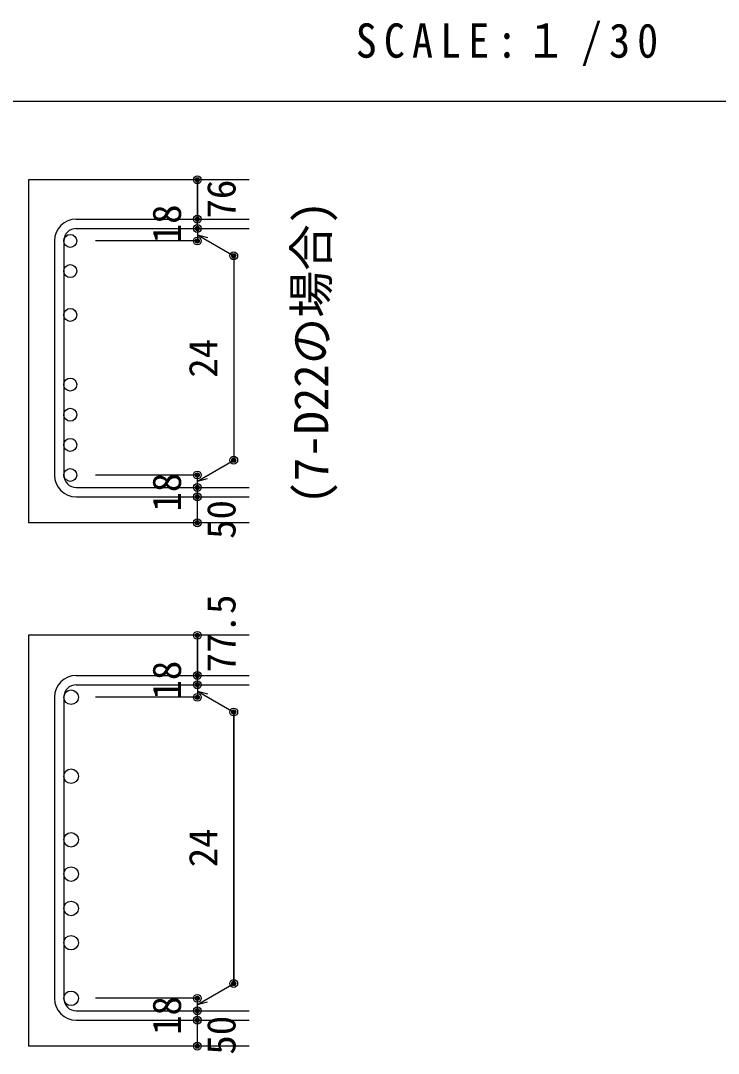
# Model space of a CAD drawing. Units: millimetres at full size, sheet at 1:30; details may follow other scales. Extents: x -5973 to 5954, y -4195 to 4201.
# Drawn here: x 2277 to 3620, y -2054 to -67 of the extents above; entities that cross this region are included whole.
import ezdxf
from ezdxf.enums import TextEntityAlignment as Align

# ---------------------------------------------------------------- set-up
doc = ezdxf.new("R2010")
doc.units = ezdxf.units.MM
doc.header["$LTSCALE"] = 30
doc.header["$PDMODE"] = 32
doc.header["$PDSIZE"] = 15
for name, color, linetype in [('0-1_躯体線', 2, 'Continuous'), ('0-5_基礎梁筋', 7, 'Continuous'), ('0-6_スタラップ筋', 7, 'Continuous'), ('0-7_文字', 4, 'Continuous'), ('0-D_寸法', 4, 'Continuous'), ('6-7_文字', 7, 'Continuous'), ('F-0_枠', 6, 'Continuous')]:
    doc.layers.add(name, color=color, linetype=linetype)
doc.styles.add('ＭＳ ゴシック', font='')
doc.styles.get('ＭＳ ゴシック').set_extended_font_data('MS Gothic')

msp = doc.modelspace()

# ---------------------------------------------------------------- linework, layer by layer
at = {"layer": '0-1_躯体線'}
for p, q in [((2717.44, -373.44), (2292.44, -373.44)), ((2292.44, -373.44), (2292.44, -1033.44)), ((2717.44, -1033.44), (2292.44, -1033.44)), ((2717.44, -1249.89), (2292.44, -1249.89)), ((2292.44, -1249.89), (2292.44, -2040.39)), ((2717.44, -2040.39), (2292.44, -2040.39))]:
    msp.add_line(p, q, dxfattribs=at)
at = {"layer": '0-5_基礎梁筋', "color": 3}
for centre, radius in [((2372.94, -491.13), 12.5), ((2372.94, -549.13), 12.5), ((2372.94, -633.44), 12.5), ((2372.94, -767.44), 12.5), ((2372.94, -825.44), 12.5), ((2372.94, -883.44), 12.5), ((2372.94, -941.44), 12.5), ((2374.44, -1369.09), 14), ((2374.44, -1521.09), 14), ((2374.44, -1643.39), 14), ((2374.44, -1709.39), 14), ((2374.44, -1775.39), 14), ((2374.44, -1841.39), 14), ((2374.44, -1948.39), 14)]:
    msp.add_circle(centre, radius, dxfattribs=at)
at = {"layer": '0-6_スタラップ筋'}
for p, q in [((2384.44, -449.13), (2717.44, -449.13)), ((2384.44, -467.13), (2717.44, -467.13)), ((2342.44, -491.13), (2342.44, -941.44)), ((2360.44, -491.13), (2360.44, -941.44)), ((2384.44, -965.44), (2717.44, -965.44)), ((2384.44, -983.44), (2717.44, -983.44)), ((2384.44, -1327.09), (2717.44, -1327.09)), ((2384.44, -1345.09), (2717.44, -1345.09)), ((2342.44, -1369.09), (2342.44, -1948.39)), ((2360.44, -1369.09), (2360.44, -1948.39)), ((2384.44, -1972.39), (2717.44, -1972.39)), ((2384.44, -1990.39), (2717.44, -1990.39))]:
    msp.add_line(p, q, dxfattribs=at)
for centre, radius, start, end in [((2384.44, -491.13), 42, 90, 180), ((2384.44, -491.13), 24, 90, 180), ((2384.44, -941.44), 42, 180, 270), ((2384.44, -941.44), 24, 180, 270), ((2384.44, -1369.09), 42, 90, 180), ((2384.44, -1369.09), 24, 90, 180), ((2384.44, -1948.39), 42, 180, 270), ((2384.44, -1948.39), 24, 180, 270)]:
    msp.add_arc(centre, radius, start, end, dxfattribs=at)
at = {"layer": '0-D_寸法'}
for p, q in [((2617.44, -449.13), (2617.44, -373.44)), ((2617.44, -373.44), (2617.44, -449.13)), ((2617.44, -467.13), (2617.44, -449.13)), ((2617.44, -467.13), (2617.44, -491.13)), ((2617.44, -491.13), (2421.35, -491.13)), ((2617.44, -479.13), (2687.5, -519.58)), ((2617.44, -479.13), (2636.76, -484.31)), ((2687.5, -519.58), (2687.5, -912.99)), ((2617.44, -953.44), (2687.5, -912.99)), ((2617.44, -941.44), (2421.35, -941.44)), ((2617.44, -965.44), (2617.44, -941.44)), ((2617.44, -953.44), (2636.76, -948.26)), ((2617.44, -983.44), (2617.44, -965.44)), ((2617.44, -1033.44), (2617.44, -983.44)), ((2617.44, -1327.09), (2617.44, -1249.89)), ((2617.44, -1249.89), (2617.44, -1327.09)), ((2617.44, -1345.09), (2617.44, -1327.09)), ((2617.44, -1345.09), (2617.44, -1369.09)), ((2617.44, -1369.09), (2421.35, -1369.09)), ((2617.44, -1357.09), (2687.5, -1397.54)), ((2617.44, -1357.09), (2636.76, -1362.27)), ((2687.5, -1397.54), (2687.5, -1919.95)), ((2687.5, -1919.95), (2687.5, -1397.54)), ((2617.44, -1960.39), (2687.5, -1919.95)), ((2617.44, -1948.39), (2421.35, -1948.39)), ((2617.44, -1972.39), (2617.44, -1948.39)), ((2617.44, -1960.39), (2636.76, -1955.22)), ((2617.44, -1990.39), (2617.44, -1972.39)), ((2617.44, -2040.39), (2617.44, -1990.39))]:
    msp.add_line(p, q, dxfattribs=at)
for centre, radius in [((2617.44, -373.44), 4), ((2617.44, -373.44), 3.6), ((2617.44, -373.44), 3.2), ((2617.44, -373.44), 2.8), ((2617.44, -373.44), 2.4), ((2617.44, -373.44), 2), ((2617.44, -373.44), 1.6), ((2617.44, -373.44), 1.2), ((2617.44, -373.44), 0.8), ((2617.44, -373.44), 0.4), ((2617.44, -449.13), 4), ((2617.44, -449.13), 3.6), ((2617.44, -449.13), 3.2), ((2617.44, -449.13), 2.8), ((2617.44, -449.13), 2.4), ((2617.44, -449.13), 2), ((2617.44, -449.13), 1.6), ((2617.44, -449.13), 1.2), ((2617.44, -449.13), 0.8), ((2617.44, -449.13), 0.4), ((2617.44, -467.13), 4), ((2617.44, -467.13), 3.6), ((2617.44, -467.13), 3.2), ((2617.44, -467.13), 2.8), ((2617.44, -467.13), 2.4), ((2617.44, -467.13), 2), ((2617.44, -467.13), 1.6), ((2617.44, -467.13), 1.2), ((2617.44, -467.13), 0.8), ((2617.44, -467.13), 0.4), ((2617.44, -491.13), 4), ((2617.44, -491.13), 3.6), ((2617.44, -491.13), 3.2), ((2617.44, -491.13), 2.8), ((2617.44, -491.13), 2.4), ((2617.44, -491.13), 2), ((2617.44, -491.13), 1.6), ((2617.44, -491.13), 1.2), ((2617.44, -491.13), 0.8), ((2617.44, -491.13), 0.4), ((2687.5, -519.58), 4), ((2687.5, -519.58), 3.6), ((2687.5, -519.58), 3.2), ((2687.5, -519.58), 2.8), ((2687.5, -519.58), 2.4), ((2687.5, -519.58), 2), ((2687.5, -519.58), 1.6), ((2687.5, -519.58), 1.2), ((2687.5, -519.58), 0.8), ((2687.5, -519.58), 0.4), ((2687.5, -912.99), 4), ((2687.5, -912.99), 3.6), ((2687.5, -912.99), 3.2), ((2687.5, -912.99), 2.8), ((2687.5, -912.99), 2.4), ((2687.5, -912.99), 2), ((2687.5, -912.99), 1.6), ((2687.5, -912.99), 1.2), ((2687.5, -912.99), 0.8), ((2687.5, -912.99), 0.4), ((2617.44, -941.44), 4), ((2617.44, -941.44), 3.6), ((2617.44, -941.44), 3.2), ((2617.44, -941.44), 2.8), ((2617.44, -941.44), 2.4), ((2617.44, -941.44), 2), ((2617.44, -941.44), 1.6), ((2617.44, -941.44), 1.2), ((2617.44, -941.44), 0.8), ((2617.44, -941.44), 0.4), ((2617.44, -965.44), 4), ((2617.44, -965.44), 3.6), ((2617.44, -965.44), 3.2), ((2617.44, -965.44), 2.8), ((2617.44, -965.44), 2.4), ((2617.44, -965.44), 2), ((2617.44, -965.44), 1.6), ((2617.44, -965.44), 1.2), ((2617.44, -965.44), 0.8), ((2617.44, -965.44), 0.4), ((2617.44, -983.44), 4), ((2617.44, -983.44), 3.6), ((2617.44, -983.44), 3.2), ((2617.44, -983.44), 2.8), ((2617.44, -983.44), 2.4), ((2617.44, -983.44), 2), ((2617.44, -983.44), 1.6), ((2617.44, -983.44), 1.2), ((2617.44, -983.44), 0.8), ((2617.44, -983.44), 0.4), ((2617.44, -1033.44), 4), ((2617.44, -1033.44), 3.6), ((2617.44, -1033.44), 3.2), ((2617.44, -1033.44), 2.8), ((2617.44, -1033.44), 2.4), ((2617.44, -1033.44), 2), ((2617.44, -1033.44), 1.6), ((2617.44, -1033.44), 1.2), ((2617.44, -1033.44), 0.8), ((2617.44, -1033.44), 0.4), ((2617.44, -1249.89), 4), ((2617.44, -1249.89), 3.6), ((2617.44, -1249.89), 3.2), ((2617.44, -1249.89), 2.8), ((2617.44, -1249.89), 2.4), ((2617.44, -1249.89), 2), ((2617.44, -1249.89), 1.6), ((2617.44, -1249.89), 1.2), ((2617.44, -1249.89), 0.8), ((2617.44, -1249.89), 0.4), ((2617.44, -1327.09), 4), ((2617.44, -1327.09), 3.6), ((2617.44, -1327.09), 3.2), ((2617.44, -1327.09), 2.8), ((2617.44, -1327.09), 2.4), ((2617.44, -1327.09), 2), ((2617.44, -1327.09), 1.6), ((2617.44, -1327.09), 1.2), ((2617.44, -1327.09), 0.8), ((2617.44, -1327.09), 0.4), ((2617.44, -1345.09), 4), ((2617.44, -1345.09), 3.6), ((2617.44, -1345.09), 3.2), ((2617.44, -1345.09), 2.8), ((2617.44, -1345.09), 2.4), ((2617.44, -1345.09), 2), ((2617.44, -1345.09), 1.6), ((2617.44, -1345.09), 1.2), ((2617.44, -1345.09), 0.8), ((2617.44, -1345.09), 0.4), ((2617.44, -1369.09), 4), ((2617.44, -1369.09), 3.6), ((2617.44, -1369.09), 3.2), ((2617.44, -1369.09), 2.8), ((2617.44, -1369.09), 2.4), ((2617.44, -1369.09), 2), ((2617.44, -1369.09), 1.6), ((2617.44, -1369.09), 1.2), ((2617.44, -1369.09), 0.8), ((2617.44, -1369.09), 0.4), ((2687.5, -1397.54), 4), ((2687.5, -1397.54), 3.6), ((2687.5, -1397.54), 3.2), ((2687.5, -1397.54), 2.8), ((2687.5, -1397.54), 2.4), ((2687.5, -1397.54), 2), ((2687.5, -1397.54), 1.6), ((2687.5, -1397.54), 1.2), ((2687.5, -1397.54), 0.8), ((2687.5, -1397.54), 0.4), ((2687.5, -1919.95), 4), ((2687.5, -1919.95), 3.6), ((2687.5, -1919.95), 3.2), ((2687.5, -1919.95), 2.8), ((2687.5, -1919.95), 2.4), ((2687.5, -1919.95), 2), ((2687.5, -1919.95), 1.6), ((2687.5, -1919.95), 1.2), ((2687.5, -1919.95), 0.8), ((2687.5, -1919.95), 0.4), ((2617.44, -1948.39), 4), ((2617.44, -1948.39), 3.6), ((2617.44, -1948.39), 3.2), ((2617.44, -1948.39), 2.8), ((2617.44, -1948.39), 2.4), ((2617.44, -1948.39), 2), ((2617.44, -1948.39), 1.6), ((2617.44, -1948.39), 1.2), ((2617.44, -1948.39), 0.8), ((2617.44, -1948.39), 0.4), ((2617.44, -1972.39), 4), ((2617.44, -1990.39), 4), ((2617.44, -1972.39), 3.6), ((2617.44, -1990.39), 3.6), ((2617.44, -1972.39), 3.2), ((2617.44, -1972.39), 2.8), ((2617.44, -1972.39), 2.4), ((2617.44, -1972.39), 2), ((2617.44, -1972.39), 1.6), ((2617.44, -1972.39), 1.2), ((2617.44, -1972.39), 0.8), ((2617.44, -1972.39), 0.4), ((2617.44, -1990.39), 3.2), ((2617.44, -1990.39), 2.8), ((2617.44, -1990.39), 2.4), ((2617.44, -1990.39), 2), ((2617.44, -1990.39), 1.6), ((2617.44, -1990.39), 1.2), ((2617.44, -1990.39), 0.8), ((2617.44, -1990.39), 0.4), ((2617.44, -2040.39), 4), ((2617.44, -2040.39), 3.6), ((2617.44, -2040.39), 3.2), ((2617.44, -2040.39), 2.8), ((2617.44, -2040.39), 2.4), ((2617.44, -2040.39), 2), ((2617.44, -2040.39), 1.6), ((2617.44, -2040.39), 1.2), ((2617.44, -2040.39), 0.8), ((2617.44, -2040.39), 0.4)]:
    msp.add_circle(centre, radius, dxfattribs=at)
at = {"layer": '0-D_寸法', "color": 7}
for p in [(2617.44, -373.44), (2617.44, -449.13), (2617.44, -467.13), (2617.44, -491.13), (2687.5, -519.58), (2687.5, -912.99), (2617.44, -941.44), (2617.44, -965.44), (2617.44, -983.44), (2617.44, -1033.44), (2617.44, -1249.89), (2617.44, -1327.09), (2617.44, -1345.09), (2617.44, -1369.09), (2687.5, -1397.54), (2687.5, -1919.95), (2687.5, -1919.95), (2617.44, -1948.39), (2617.44, -1948.39), (2617.44, -1972.39), (2617.44, -1990.39), (2617.44, -2040.39)]:
    msp.add_point(p, dxfattribs=at)
at = {"layer": 'F-0_枠', "color": 2}
msp.add_line((-5972.88, -222.05), (3723.6, -222.05), dxfattribs=at)

# ---------------------------------------------------------------- texts
at = {"layer": '0-7_文字', "color": 7, "style": 'ＭＳ ゴシック'}
msp.add_text('(7-D22の場合)', height=65.98, rotation=90, dxfattribs=at).set_placement((2889.32, -998.05), align=Align.BOTTOM_LEFT)
at = {"layer": '0-D_寸法', "style": 'ＭＳ ゴシック'}
for s, p in [('76', (2707.44, -448.02)), ('18', (2602.44, -495.63)), ('24', (2672.5, -754.29)), ('18', (2602.44, -1011.94)), ('50', (2707.44, -1064.44)), ('77.5', (2707.44, -1321.09)), ('18', (2602.44, -1373.59)), ('24', (2672.5, -1696.24)), ('18', (2602.44, -2018.89)), ('50', (2707.44, -2056.79))]:
    msp.add_text(s, height=54.99, rotation=90, dxfattribs=at).set_placement(p, align=Align.BOTTOM_LEFT)
at = {"layer": '6-7_文字', "color": 2, "insert": (2922.26, -154.55), "char_height": 65.98, "attachment_point": 7, "style": 'ＭＳ ゴシック'}
msp.add_mtext('\\T1.34;\\W0.9;SCALE:１/30', dxfattribs=at)

doc.saveas('drawing.dxf')
